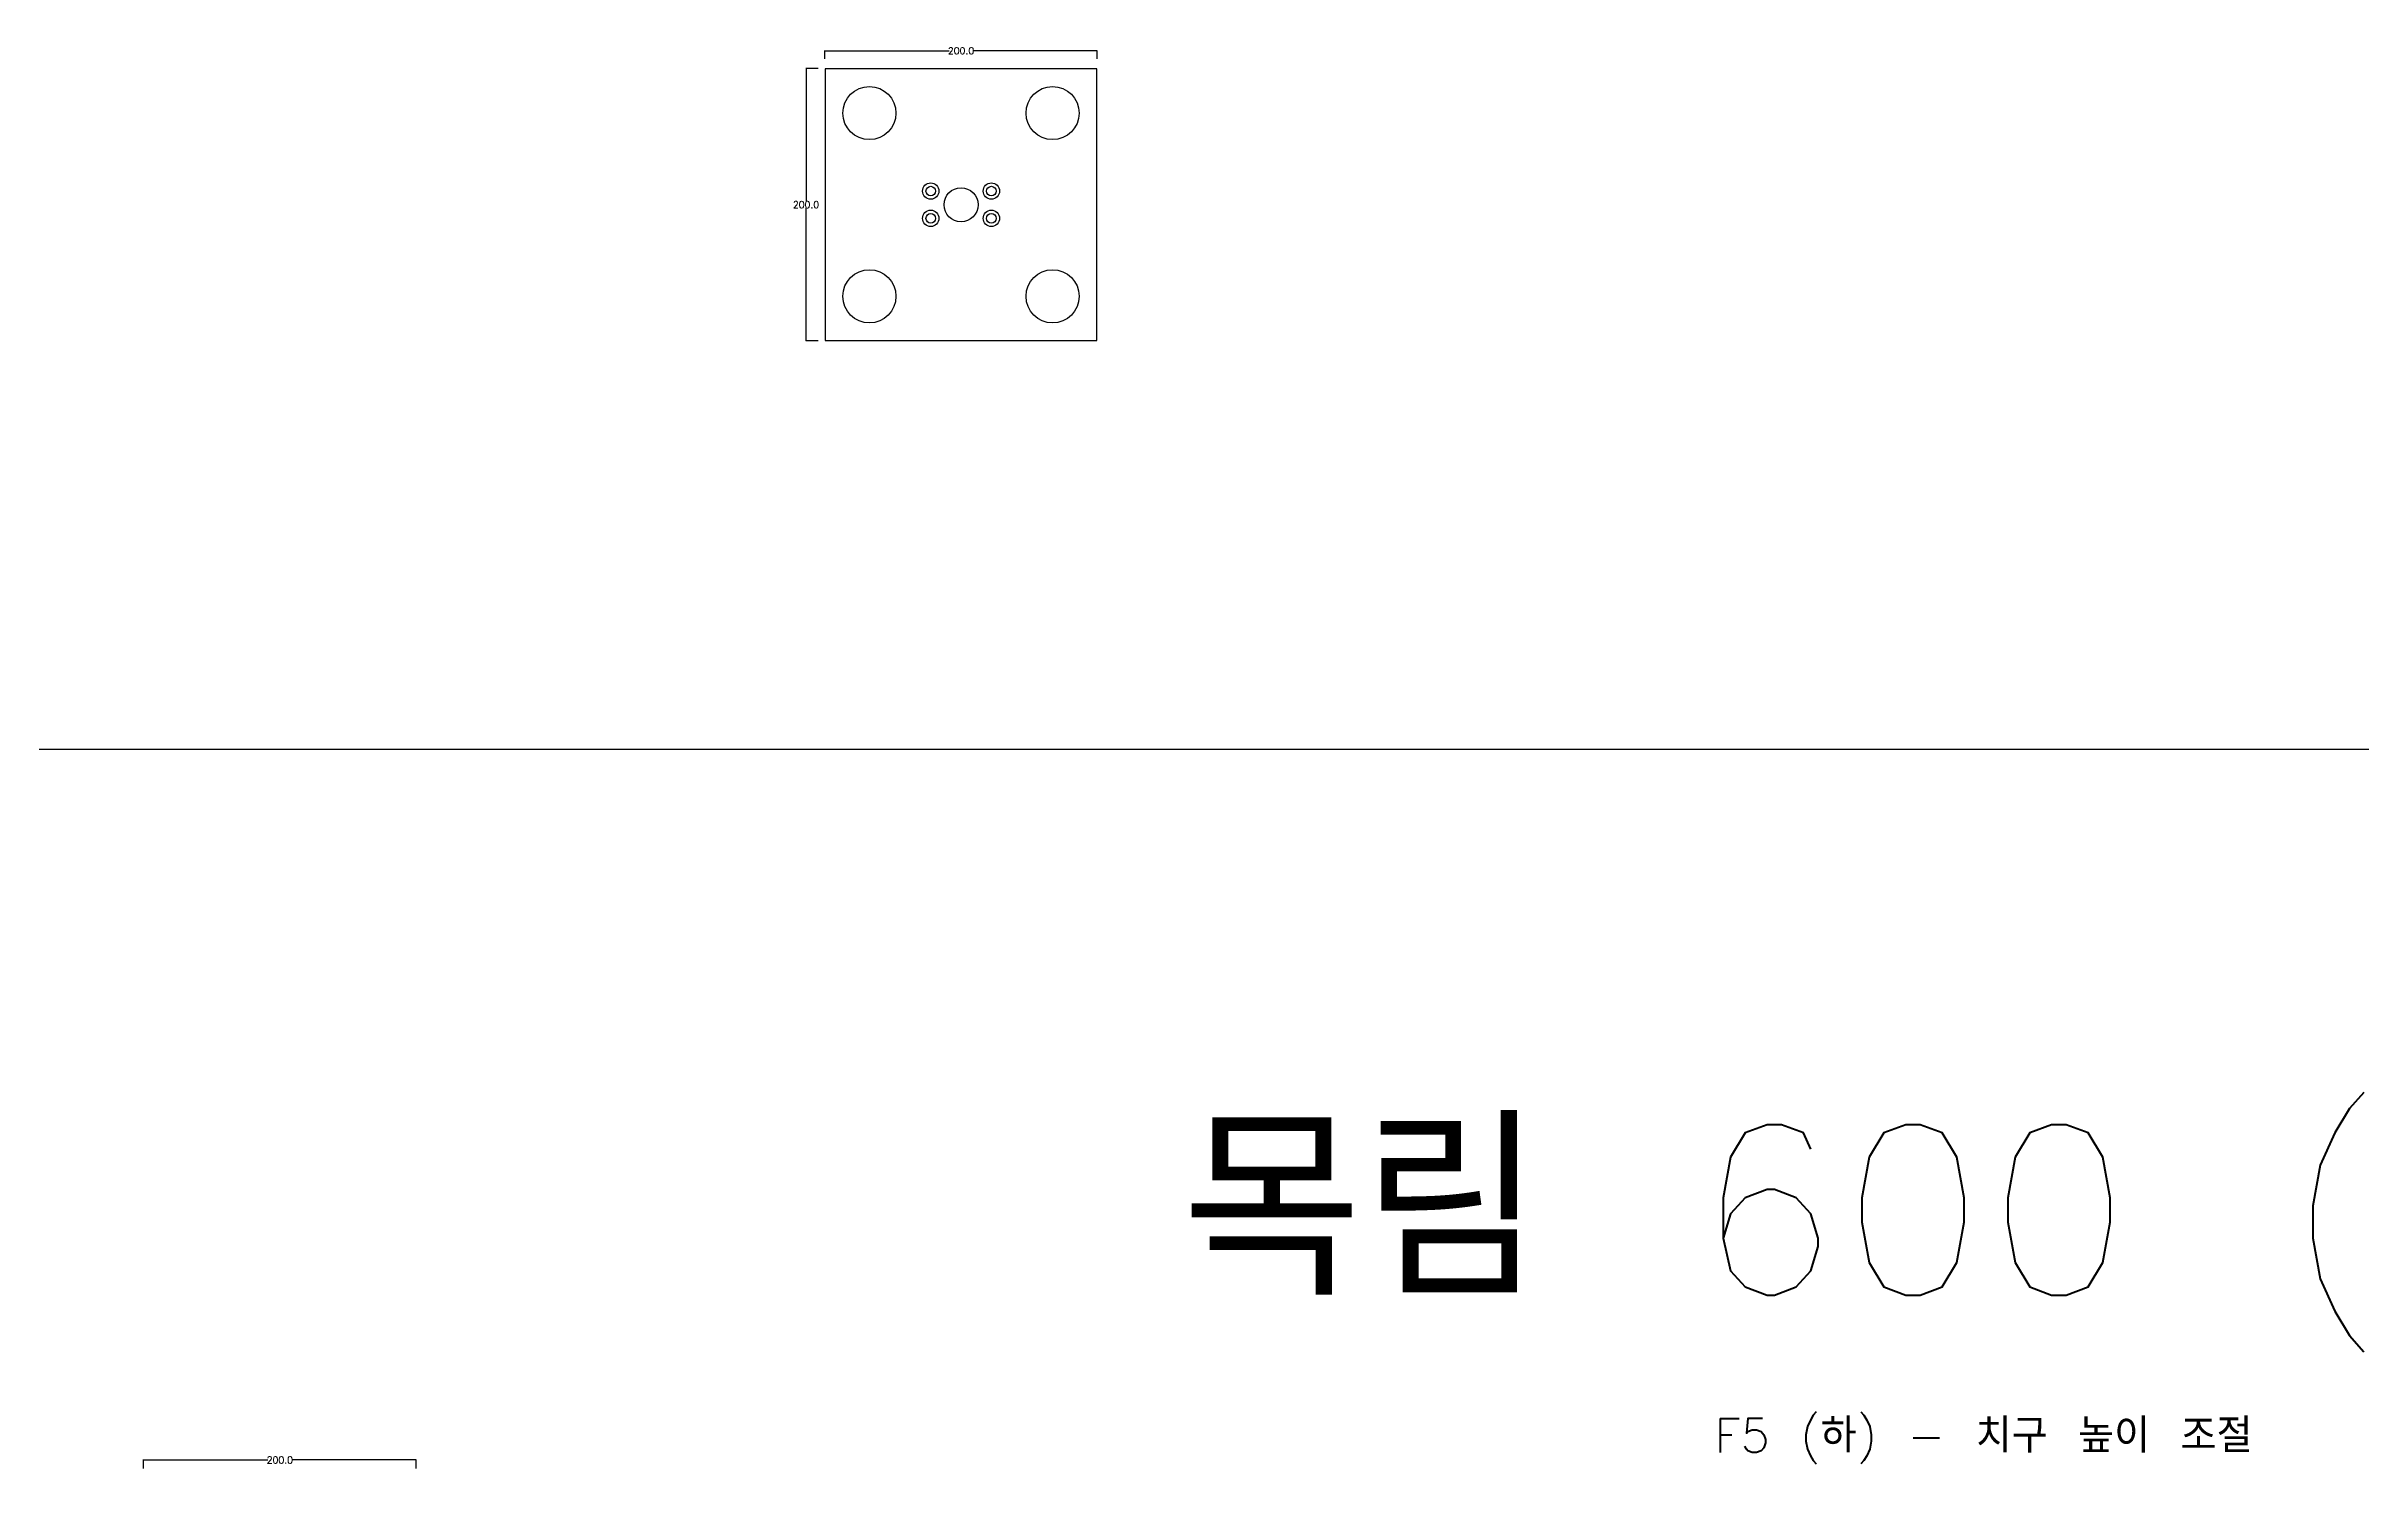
# Model space of a CAD drawing. Header units: millimetres. Extents: x 37110 to 56310, y -3510 to 5490.
# Drawn here: x 40839 to 42538, y 3162 to 4206 of the extents above; entities that cross this region are included whole.
import ezdxf

# ---------------------------------------------------------------- set-up
doc = ezdxf.new("R2010")
doc.units = ezdxf.units.MM
for name, color, linetype in [('TEXT', 3, 'Continuous'), ('볼트 구멍', 7, 'Continuous'), ('치구', 7, 'Continuous'), ('치수', 7, 'Continuous')]:
    doc.layers.add(name, color=color, linetype=linetype)
doc.styles.get("Standard").update_dxf_attribs({"font": 'txt.shx', "bigfont": 'whgtxt.shx'})
doc.dimstyles.get("Standard").update_dxf_attribs({"dimtxt": 7, "dimasz": 0.18, "dimexe": 0.18, "dimexo": 0.0625, "dimgap": 0.09, "dimtad": 0, "dimtih": 1, "dimtoh": 1, "dimdec": 1, "dimzin": 0, "dimdsep": 46, "dimtxsty": 'Standard', "dimcen": 0.09, "dimadec": 0, "dimazin": 0, "dimtfac": 1, "dimtdec": 1, "dimtofl": 0, "dimtmove": 0, "dimatfit": 3, "dimfxl": 0, "dimtolj": 1, "dimtzin": 0, "dimarcsym": 0})

# ---------------------------------------------------------------- blocks, each defined once
blk = doc.blocks.new('*D2014')
at = {"layer": 'Defpoints', "color": 0, "linetype": 'Continuous'}
for p in [(41610.1, 4203), (41410.1, 4197.1), (41610.1, 4197.1)]:
    blk.add_point(p, dxfattribs=at)
at = {"layer": '치수', "color": 0, "linetype": 'Continuous', "lineweight": -2}
for p, q in [((41410.1, 4197.2), (41410.1, 4203.2)), ((41410.3, 4203), (41501.3, 4203)), ((41609.9, 4203), (41518.9, 4203)), ((41610.1, 4197.2), (41610.1, 4203.2))]:
    blk.add_line(p, q, dxfattribs=at)
at = {"layer": '치수', "color": 0, "linetype": 'Continuous'}
for points in [[(41410.3, 4203), (41410.3, 4203), (41410.1, 4203)], [(41609.9, 4203), (41609.9, 4203), (41610.1, 4203)]]:
    blk.add_solid(points, dxfattribs=at)
at = {"layer": '치수', "color": 0, "linetype": 'Continuous', "insert": (41510.1, 4203), "char_height": 5, "attachment_point": 5}
blk.add_mtext('\\A1;200.0', dxfattribs=at)
blk = doc.blocks.new('*D2015')
at = {"layer": 'Defpoints', "color": 0, "linetype": 'Continuous'}
for p in [(41405.2, 4190), (41396.3, 3990), (41405.2, 3990)]:
    blk.add_point(p, dxfattribs=at)
at = {"layer": '치수', "color": 0, "linetype": 'Continuous', "lineweight": -2}
for p, q in [((41405.1, 4190), (41396.1, 4190)), ((41396.3, 4189.8), (41396.3, 4092.6)), ((41396.3, 3990.2), (41396.3, 4087.4)), ((41405.1, 3990), (41396.1, 3990))]:
    blk.add_line(p, q, dxfattribs=at)
at = {"layer": '치수', "color": 0, "linetype": 'Continuous'}
for points in [[(41396.3, 4189.8), (41396.3, 4189.8), (41396.3, 4190)], [(41396.3, 3990.2), (41396.3, 3990.2), (41396.3, 3990)]]:
    blk.add_solid(points, dxfattribs=at)
at = {"layer": '치수', "color": 0, "linetype": 'Continuous', "insert": (41396.3, 4090), "char_height": 5, "attachment_point": 5}
blk.add_mtext('\\A1;200.0', dxfattribs=at)
blk = doc.blocks.new('*D2194')
at = {"layer": 'Defpoints', "color": 0, "linetype": 'Continuous'}
for p in [(40910, 3162.2), (41110, 3168.6), (41110, 3162.2)]:
    blk.add_point(p, dxfattribs=at)
at = {"layer": '치수', "color": 0, "linetype": 'Continuous', "lineweight": -2}
for p, q in [((40910, 3162.2), (40910, 3168.8)), ((40910.2, 3168.6), (41001.2, 3168.6)), ((41109.8, 3168.6), (41018.8, 3168.6)), ((41110, 3162.2), (41110, 3168.8))]:
    blk.add_line(p, q, dxfattribs=at)
at = {"layer": '치수', "color": 0, "linetype": 'Continuous'}
for points in [[(40910.2, 3168.6), (40910.2, 3168.5), (40910, 3168.6)], [(41109.8, 3168.6), (41109.8, 3168.5), (41110, 3168.6)]]:
    blk.add_solid(points, dxfattribs=at)
at = {"layer": '치수', "color": 0, "linetype": 'Continuous', "insert": (41010, 3168.6), "char_height": 5, "attachment_point": 5}
blk.add_mtext('\\A1;200.0', dxfattribs=at)

msp = doc.modelspace()

# ---------------------------------------------------------------- linework, layer by layer
at = {"color": 6}
msp.add_line((56310, 3690), (37110, 3690), dxfattribs=at)
at = {"layer": '볼트 구멍', "color": 6}
for centre in [(41487.85, 4100), (41532.35, 4100), (41487.85, 4080), (41532.35, 4080)]:
    msp.add_circle(centre, 6, dxfattribs=at)
at = {"layer": '볼트 구멍', "color": 3}
for centre, radius in [((41487.85, 4100), 3.5), ((41510.1, 4090), 12.5), ((41532.35, 4100), 3.5), ((41487.85, 4080), 3.5), ((41532.35, 4080), 3.5)]:
    msp.add_circle(centre, radius, dxfattribs=at)
at = {"layer": '치구'}
msp.add_lwpolyline([(41410.35, 4189.75), (41410.35, 3990.25), (41609.85, 3990.25), (41609.85, 4189.75)], close=True, dxfattribs=at)
for centre in [(41442.85, 4157.25), (41577.35, 4157.25), (41442.85, 4022.75), (41577.35, 4022.75)]:
    msp.add_circle(centre, 19.5, dxfattribs=at)

# ---------------------------------------------------------------- texts
at = {"layer": 'TEXT', "linetype": 'Continuous'}
for s, height, p in [('목림 600 (소형)', 125, (41672.35, 3289.617)), ('F5 (하) - 치구 높이 조절', 25, (42063.12, 3174.026))]:
    msp.add_text(s, height=height, dxfattribs=at).set_placement(p)

# ---------------------------------------------------------------- dimensions: what is measured, and where the dimension line sits
at = {"layer": '치수', "color": 4, "linetype": 'Continuous'}
dim = msp.add_linear_dim(base=(41610.1, 4202.99), p1=(41410.1, 4197.107), p2=(41610.1, 4197.107), dimstyle='Standard', override={"dimtxt": 5}, dxfattribs=at)
dim.commit()
dim.dimension.update_dxf_attribs({"geometry": '*D2014', "text_midpoint": (41510.1, 4202.99)})
dim = msp.add_linear_dim(base=(41396.304, 3990), p1=(41405.209, 4190), p2=(41405.209, 3990), angle=90, dimstyle='Standard', override={"dimtxt": 5}, dxfattribs=at)
dim.commit()
dim.dimension.update_dxf_attribs({"geometry": '*D2015', "text_midpoint": (41396.304, 4090)})
dim = msp.add_linear_dim(base=(41110, 3168.572), p1=(40910, 3162.175), p2=(41110, 3162.175), dimstyle='Standard', override={"dimtxt": 5}, dxfattribs=at)
dim.commit()
dim.dimension.update_dxf_attribs({"geometry": '*D2194', "text_midpoint": (41010, 3168.572), "dimtype": 160})

doc.saveas('drawing.dxf')
